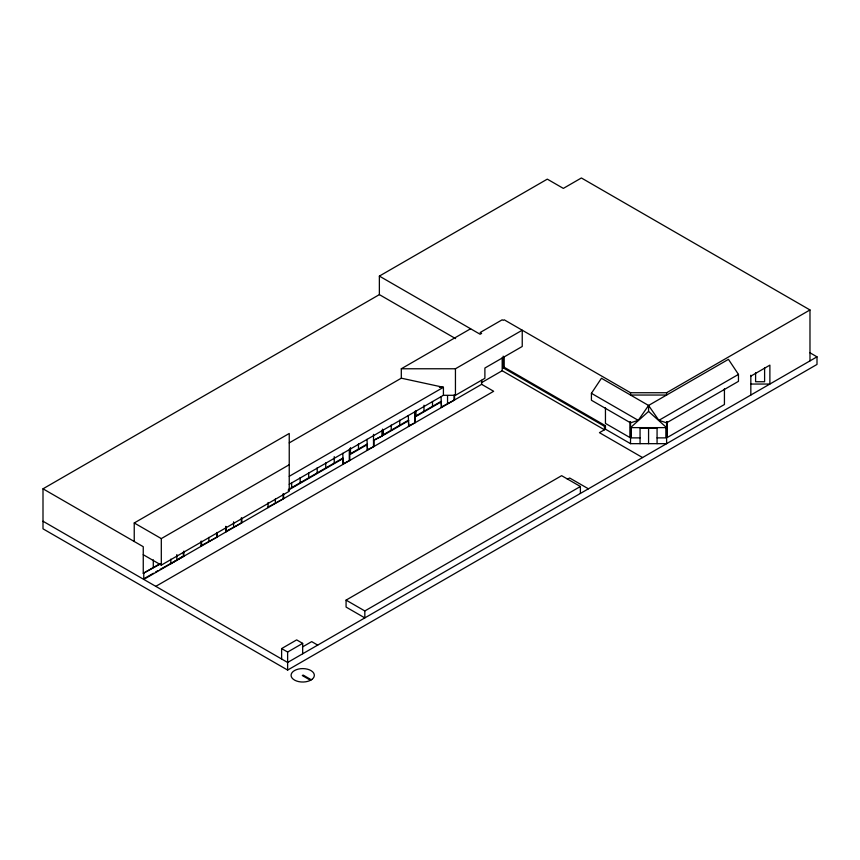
<?xml version="1.0" encoding="UTF-8"?>
<svg xmlns="http://www.w3.org/2000/svg" width="860" height="860" viewBox="0 0 860 860"><rect width="100%" height="100%" fill="white"/><g stroke="black" fill="none" stroke-linecap="round" stroke-linejoin="round"><path stroke-width="1.29" d="M591.422 393.31L601.441 378.26L648.569 405.458L658.878 420.346L666.607 422.83L738.461 381.346L738.461 374.401L728.442 359.351L648.569 405.458L638.249 420.346L630.52 422.83L591.422 400.255L591.422 393.31L638.249 420.346M648.569 411.413L630.52 427.624L666.607 427.624L648.569 411.413L648.569 405.458M810.045 352.826L817 356.835L817 364.436L287.627 670.069L43 528.825L43 488.813L379.367 294.614L379.367 276.092L547.304 179.138L563.343 188.394L581.392 177.977L809.98 309.955L809.98 360.888M134.235 541.488L134.235 522.966L289.239 433.472L289.239 491.264L161.304 565.128L143.254 554.711M289.239 442.889L401.308 378.185L401.308 368.768L470.603 328.767M134.235 522.966L161.304 538.596L289.239 464.733M401.308 368.768L455.445 368.768L522.235 330.208L522.235 346.473L484.889 368.026L484.889 378.303L455.445 395.299L443.416 395.299L289.239 484.32M289.239 476.311L443.416 387.301L443.416 395.299M43 488.813L143.254 546.702L143.254 573.33L159.68 563.848M288.444 489.501L342.774 458.133L343.28 464.217L342.774 453.317M349.956 453.983L367.005 444.147L367.51 450.221L367.005 439.32M382.539 435.751L373.519 440.385L382.539 435.751L382.539 429.108M382.711 435.085L408.274 420.314L408.779 426.399L408.274 415.498M415.466 416.175L441.029 401.405L441.535 407.489L441.029 396.589M143.254 573.33L160.68 563.848M288.208 490.221L343.28 458.423M367.51 444.437L350.461 454.273L350.461 447.63M408.779 420.604L383.216 435.364L383.216 430.054M441.535 401.695L415.96 416.455L415.96 411.144M503.186 356.137L503.186 367.833L504.196 367.263L605.451 425.721L605.451 429.194L630.52 443.663L666.607 443.663L666.607 421.626M481.288 382.797L502.186 370.735L604.451 429.774L604.451 426.302L503.186 367.833M144.383 578.468L153.413 573.255M155.671 571.954L157.917 570.653M160.175 569.341L183.868 556.248L183.868 551.109M201.079 541.101L201.079 545.735L217.118 537.048L217.118 532.426M225.804 526.309L225.804 531.458L241.843 522.773L241.843 518.139M283.617 494.027L283.617 498.66L267.578 507.335L268.083 507.626L268.083 502.487M342.774 463.927L349.794 460.455L349.794 448.888M367.005 449.941L374.025 446.458L374.025 440.675M408.274 426.108L415.294 422.636L415.294 411.069M441.029 407.199L454.564 399.964L454.564 395.331M155.789 586.348L493.661 391.279L481.632 384.334L143.76 579.404L143.76 573.62M604.451 426.302L605.451 425.721M379.367 276.092L480.127 334.26L481.632 333.4L480.127 332.53L502.186 319.791L503.186 320.371L504.196 319.791L630.52 392.73L666.607 392.73L809.98 309.955M605.451 429.194L599.442 432.666L642.549 457.563M580.392 486.502L364.833 610.955L364.833 617.899L346.075 607.074L346.075 600.119L561.634 475.677L580.392 486.502L580.392 493.446M658.878 420.346L738.461 374.401M567.363 479.31L569.653 477.988L588.412 488.813M750.834 376.132L769.883 365.135L769.883 384.044L750.834 384.044M281.618 658.996L281.618 648.58L296.657 639.894L302.666 643.366L302.666 653.783M281.618 648.58L287.627 652.052L302.666 643.366M302.44 646.967L311.696 641.625L317.706 645.107M817 356.835L287.627 662.469L43 521.235M439.406 387.301L443.416 387.301L401.308 378.185M640.055 437.88L631.229 437.88L631.229 427.377M657.072 437.88L665.898 437.88L665.898 427.377M379.367 294.614L455.596 338.625M346.075 600.119L364.833 610.955M225.804 531.458L226.309 531.749L226.309 526.61M201.079 545.735L201.573 546.025L201.573 541.391M311.32 679.808L303.129 675.068L302.301 675.541L310.503 680.282M764.604 367.575L764.604 381.733L755.596 381.733L755.596 372.724M750.834 375.218L750.834 395.041M724.432 388.752L724.432 404.501L667.113 437.589L667.113 421.841M666.607 392.73L666.607 395.041L630.52 395.041L630.52 392.73M657.072 443.663L657.072 428.226L640.055 428.226L640.055 443.663M648.569 428.226L648.569 443.663M630.52 421.626L630.52 443.663M630.014 421.841L630.014 437.589L605.451 423.41L605.451 407.661M504.196 356.857L504.196 367.263M502.186 357.771L502.186 370.735M481.632 380.335L481.632 384.334M455.445 368.768L455.445 395.299M454.058 395.041L454.058 399.674M447.544 395.718L447.544 403.437M432.505 401.502L432.505 406.329M423.98 405.221L423.98 411.252M414.789 412.058L414.789 422.346M399.76 420.11L399.76 425.238M391.236 425.023L391.236 430.161M382.044 430.333L382.044 435.461M373.519 434.354L373.519 446.179M358.48 443.932L358.48 449.07M349.289 449.877L349.289 460.164M334.25 456.638L334.25 463.056M325.736 462.841L325.736 467.98M317.211 467.765L317.211 472.892M308.686 472.688L308.686 477.816M300.161 477.601L300.161 482.739M291.647 482.524L291.647 487.652M287.627 652.052L287.627 670.069M283.123 493.737L283.123 498.37M275.35 498.993L275.35 502.853M241.348 517.849L241.348 522.482M233.576 521.827L233.576 526.976M216.612 533.286L216.612 536.758M208.84 537.392L208.84 541.252M183.363 552.077L183.363 555.958L170.828 563.773L170.828 559.14M176.848 554.539L176.848 559.72M161.304 538.596L161.304 565.128M153.284 559.838L153.284 567.536M311.943 679.4L309.793 680.636A11.631 6.719 0 0 1 291.357 676.766A11.631 6.719 0 0 1 305.236 668.758A11.631 6.719 0 0 1 311.943 679.4"/></g></svg>
